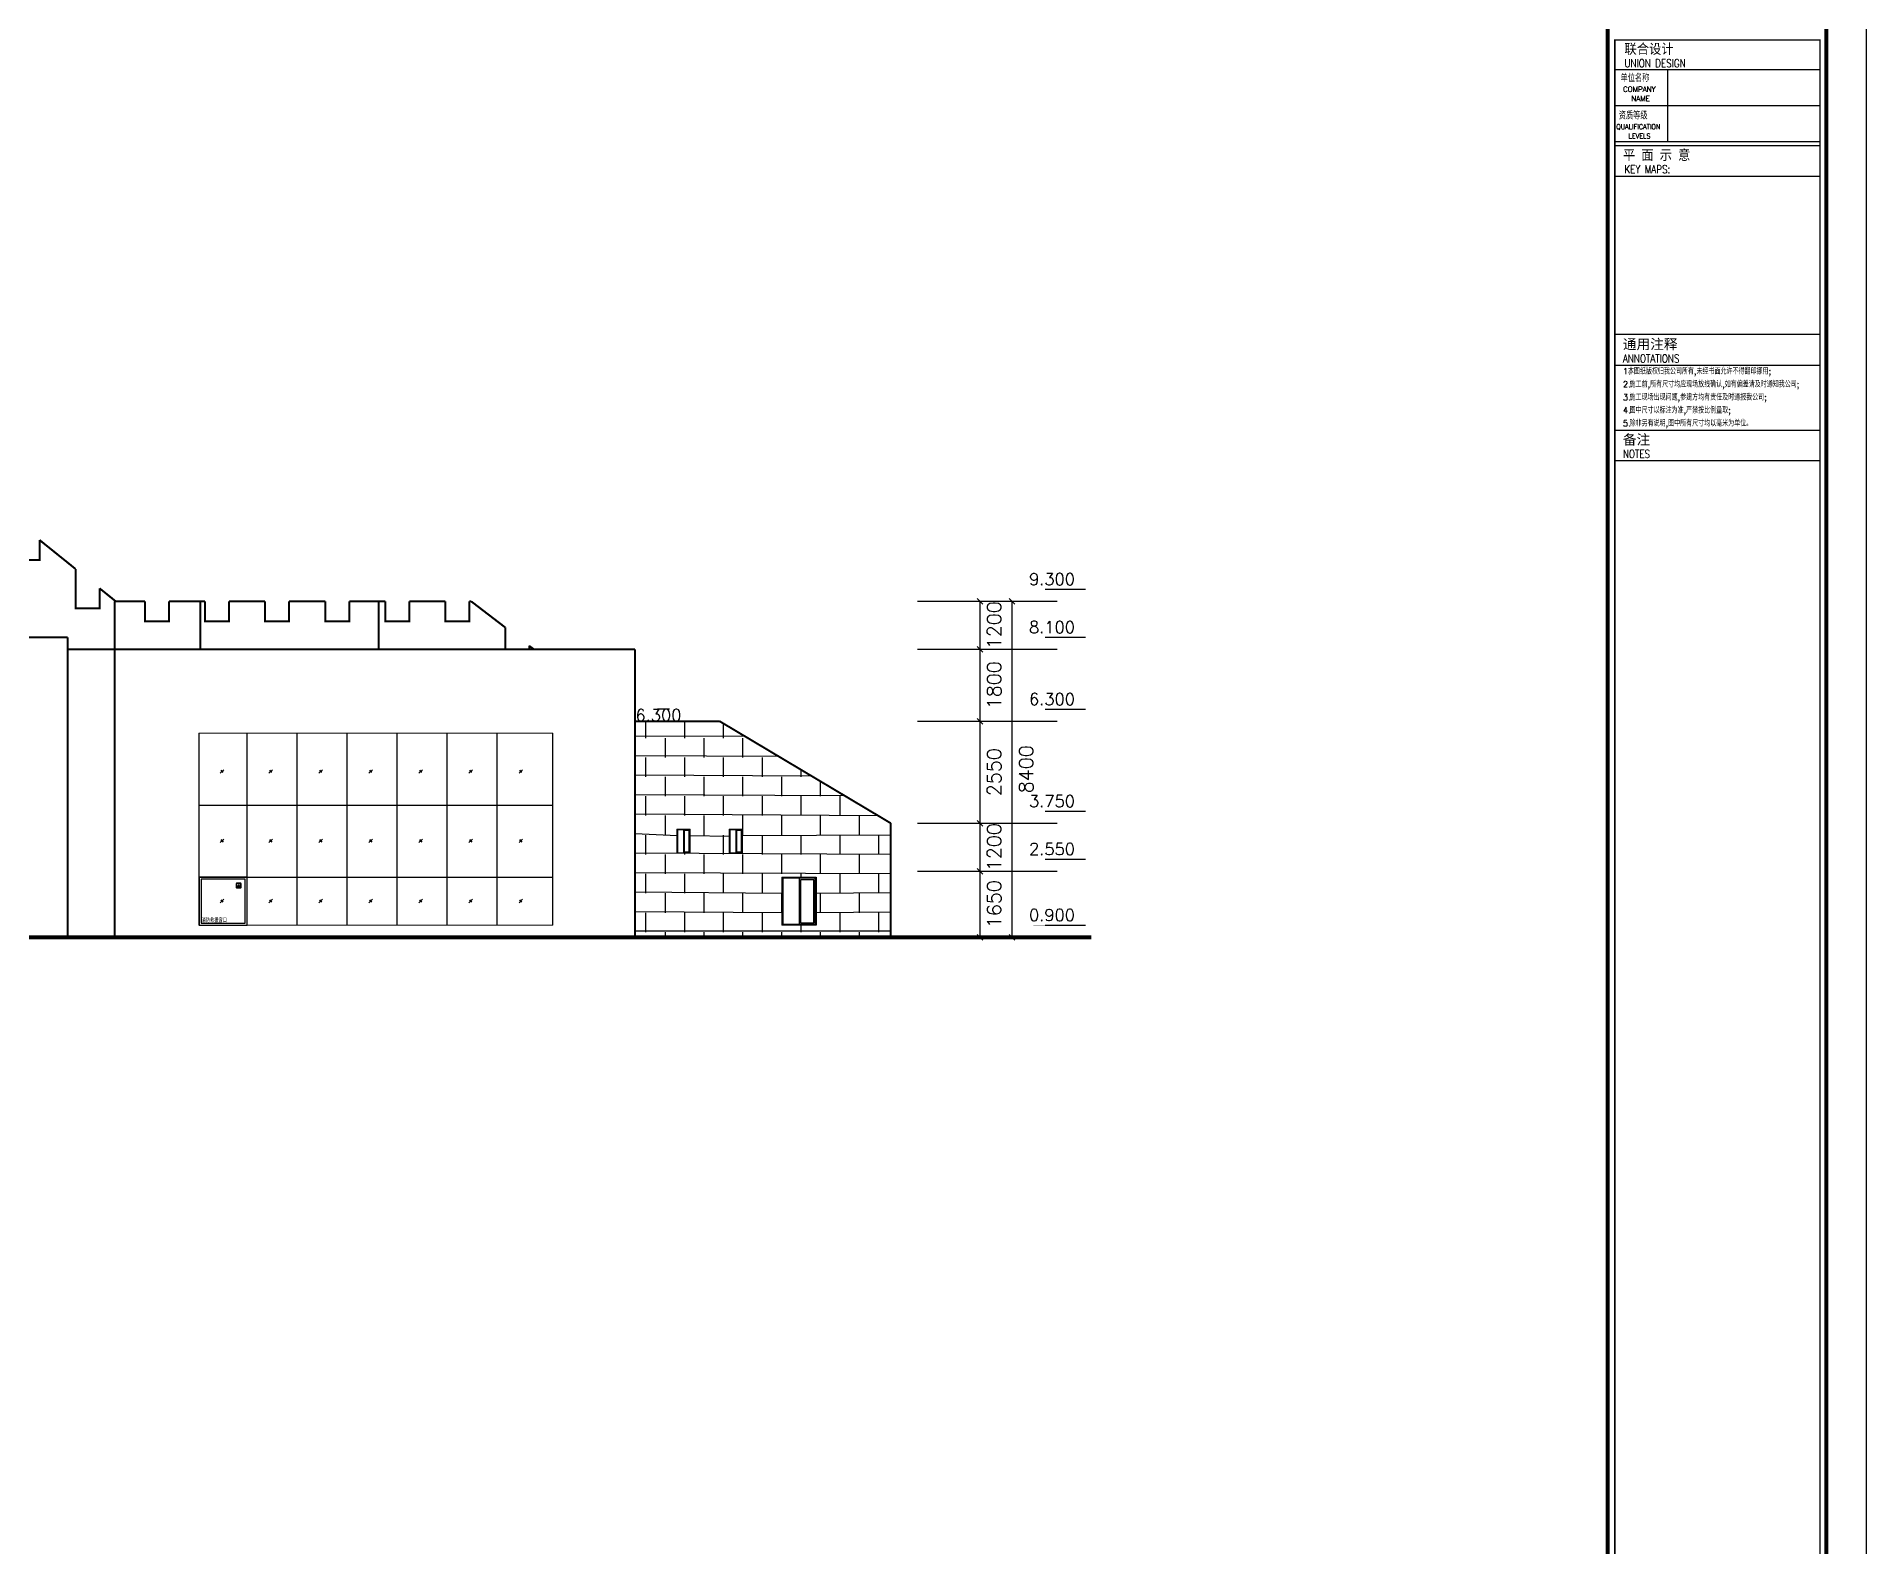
# Model space of a CAD drawing. Header units: inches. Extents: x 0 to 508000, y 0 to 738838.
# Drawn here: x 365361 to 411100, y 350454 to 388204 of the extents above; entities that cross this region are included whole.
import ezdxf
from ezdxf.enums import TextEntityAlignment as Align

# ---------------------------------------------------------------- set-up
doc = ezdxf.new("R2010")
doc.units = ezdxf.units.IN
doc.header["$LTSCALE"] = 1000
doc.header["$MEASUREMENT"] = 0
doc.layers.get('0').update_dxf_attribs({"true_color": 0xffffff})
for name, color, linetype, true_color in [('DIM_ELEV', 3, 'Continuous', 0x00ff00), ('E_WINDOW', 4, 'Continuous', 0x00ffff), ('PUB_DIM', 3, 'Continuous', 0x00ff00), ('TK', 7, 'Continuous', 0xffffff), ('ZG-图框层', 4, 'Continuous', 0x00ffff)]:
    doc.layers.add(name, color=color, linetype=linetype, true_color=true_color)
doc.styles.add('CCIAD-图框(标题项)', font='simhei.ttf', dxfattribs={"height": 0.2, "bigfont": 'gbcbig.shx'})
doc.styles.add('CCIAD-图框(版权说明)', font='SIMPLEX.shx', dxfattribs={"height": 0.2, "bigfont": 'gbcbig.shx'})
doc.styles.add('TXTSTY_ANONYMOUS', font='txt.shx', dxfattribs={"height": 0.2, "bigfont": 'gbcbig.shx'})
doc.styles.add('基本字体', font='simplex.shx', dxfattribs={"height": 0.2, "bigfont": 'gbcbig.shx'})

# ---------------------------------------------------------------- blocks, each defined once
blk = doc.blocks.new('DAnoyomous6539')
at = {"layer": 'DIM_ELEV', "lineweight": -3}
for p, q in [((390575.3440555334, 365986.2611203194), (391583.3440555334, 365986.2611203194)), ((387377.1323394775, 365686.2611203194), (390875.3440555334, 365686.2611203194))]:
    blk.add_line(p, q, dxfattribs=at)
at = {"layer": 'DIM_ELEV', "lineweight": -3, "const_width": 1}
blk.add_lwpolyline([(390275.3440555334, 365986.2611203194), (390875.3440555334, 365986.2611203194), (390575.3440555334, 365686.2611203194)], close=True, dxfattribs=at)
at = {"layer": 'DIM_ELEV', "color": 7, "true_color": 0xffffff, "style": 'TXTSTY_ANONYMOUS'}
blk.add_text('0.900', height=297.5, dxfattribs=at).set_placement((391316.5940555334, 366091.2611203194), align=Align.RIGHT)
blk = doc.blocks.new('DAnoyomous6651')
at = {"layer": 'PUB_DIM', "lineweight": -3}
for p, q in [((388874.8756575584, 374156.97179842), (389016.2970137596, 374015.5504422188)), ((388053.5139552355, 374086.2611203194), (389295.586335659, 374086.2611203194)), ((388945.586335659, 372886.2611203194), (388945.586335659, 374086.2611203194)), ((388053.5139552355, 372886.2611203194), (389295.586335659, 372886.2611203194)), ((388874.8756575584, 372956.97179842), (389016.2970137596, 372815.5504422188)), ((388945.586335659, 371086.2611203194), (388945.586335659, 372886.2611203194)), ((388053.5139552355, 371086.2611203194), (389295.586335659, 371086.2611203194)), ((388874.8756575584, 371156.97179842), (389016.2970137596, 371015.5504422188)), ((388945.586335659, 368536.7406932116), (388945.586335659, 371086.2611203194)), ((388053.5139552355, 368536.7406932116), (389295.586335659, 368536.7406932116)), ((388874.8756575584, 368607.4513713121), (389016.2970137596, 368466.030015111)), ((388945.586335659, 367336.2611203194), (388945.586335659, 368536.7406932116)), ((388053.5139552355, 367336.2611203194), (389295.586335659, 367336.2611203194)), ((388874.8756575584, 367406.97179842), (389016.2970137596, 367265.5504422188)), ((388945.586335659, 365686.2611203194), (388945.586335659, 367336.2611203194)), ((388053.5139552355, 365686.2611203194), (389295.586335659, 365686.2611203194)), ((388874.8756575584, 365756.97179842), (389016.2970137596, 365615.5504422188))]:
    blk.add_line(p, q, dxfattribs=at)
at = {"layer": 'PUB_DIM', "color": 7, "true_color": 0xffffff, "style": 'TXTSTY_ANONYMOUS'}
for s, p in [('1200', (389295.586335659, 373486.2611203194)), ('1800', (389295.586335659, 371986.2611203194)), ('2550', (389295.586335659, 369811.5009067059)), ('1200', (389295.586335659, 367936.5009067059)), ('1650', (389295.586335659, 366511.2611203194))]:
    blk.add_text(s, height=350, rotation=90.00000250447816, dxfattribs=at).set_placement(p, align=Align.MIDDLE_CENTER)
blk = doc.blocks.new('DAnoyomous6658')
at = {"layer": 'PUB_DIM', "lineweight": -3}
for p, q in [((389674.8756575584, 374156.97179842), (389816.2970137596, 374015.5504422188)), ((388853.5139552355, 374086.2611203194), (390095.586335659, 374086.2611203194)), ((389745.586335659, 365686.2611203194), (389745.586335659, 374086.2611203194)), ((388853.5139552355, 365686.2611203194), (390095.586335659, 365686.2611203194)), ((389674.8756575584, 365756.97179842), (389816.2970137596, 365615.5504422188))]:
    blk.add_line(p, q, dxfattribs=at)
at = {"layer": 'PUB_DIM', "color": 7, "true_color": 0xffffff, "style": 'TXTSTY_ANONYMOUS'}
blk.add_text('8400', height=350, rotation=90.00000250447816, dxfattribs=at).set_placement((390095.586335659, 369886.2611203194), align=Align.MIDDLE_CENTER)
blk = doc.blocks.new('DAnoyomous6663')
at = {"layer": 'DIM_ELEV', "lineweight": -3}
for p, q in [((387377.1323394775, 367336.2611203194), (390875.3440555334, 367336.2611203194)), ((390575.3440555334, 367636.2611203194), (391583.3440555334, 367636.2611203194))]:
    blk.add_line(p, q, dxfattribs=at)
at = {"layer": 'DIM_ELEV', "lineweight": -3, "const_width": 1}
blk.add_lwpolyline([(390275.3440555334, 367636.2611203194), (390875.3440555334, 367636.2611203194), (390575.3440555334, 367336.2611203194)], close=True, dxfattribs=at)
at = {"layer": 'DIM_ELEV', "color": 7, "true_color": 0xffffff, "style": 'TXTSTY_ANONYMOUS'}
blk.add_text('2.550', height=297.5, dxfattribs=at).set_placement((391316.5940555334, 367741.2611203194), align=Align.RIGHT)
blk = doc.blocks.new('DAnoyomous6668')
at = {"layer": 'DIM_ELEV', "lineweight": -3}
for p, q in [((390575.3440555334, 368836.2611203194), (391583.3440555334, 368836.2611203194)), ((387377.1323394775, 368536.2611203194), (390875.3440555334, 368536.2611203194))]:
    blk.add_line(p, q, dxfattribs=at)
at = {"layer": 'DIM_ELEV', "lineweight": -3, "const_width": 1}
blk.add_lwpolyline([(390275.3440555334, 368836.2611203194), (390875.3440555334, 368836.2611203194), (390575.3440555334, 368536.2611203194)], close=True, dxfattribs=at)
at = {"layer": 'DIM_ELEV', "color": 7, "true_color": 0xffffff, "style": 'TXTSTY_ANONYMOUS'}
blk.add_text('3.750', height=297.5, dxfattribs=at).set_placement((391316.5940555334, 368941.2611203194), align=Align.RIGHT)
blk = doc.blocks.new('DAnoyomous6673')
at = {"layer": 'DIM_ELEV', "lineweight": -3}
for p, q in [((387377.1323394775, 371086.2611203194), (390875.3440555334, 371086.2611203194)), ((390575.3440555334, 371386.2611203194), (391583.3440555334, 371386.2611203194))]:
    blk.add_line(p, q, dxfattribs=at)
at = {"layer": 'DIM_ELEV', "lineweight": -3, "const_width": 1}
blk.add_lwpolyline([(390275.3440555334, 371386.2611203194), (390875.3440555334, 371386.2611203194), (390575.3440555334, 371086.2611203194)], close=True, dxfattribs=at)
at = {"layer": 'DIM_ELEV', "color": 7, "true_color": 0xffffff, "style": 'TXTSTY_ANONYMOUS'}
blk.add_text('6.300', height=297.5, dxfattribs=at).set_placement((391316.5940555334, 371491.2611203194), align=Align.RIGHT)
blk = doc.blocks.new('DAnoyomous6678')
at = {"layer": 'DIM_ELEV', "lineweight": -3}
for p, q in [((387377.1323394775, 372886.2611200809), (390875.3440555334, 372886.2611200809)), ((390575.3440555334, 373186.2611200809), (391583.3440555334, 373186.2611200809))]:
    blk.add_line(p, q, dxfattribs=at)
at = {"layer": 'DIM_ELEV', "lineweight": -3, "const_width": 1}
blk.add_lwpolyline([(390275.3440555334, 373186.2611200809), (390875.3440555334, 373186.2611200809), (390575.3440555334, 372886.2611200809)], close=True, dxfattribs=at)
at = {"layer": 'DIM_ELEV', "color": 7, "true_color": 0xffffff, "style": 'TXTSTY_ANONYMOUS'}
blk.add_text('8.100', height=297.5, dxfattribs=at).set_placement((391316.5940555334, 373291.2611200809), align=Align.RIGHT)
blk = doc.blocks.new('DAnoyomous6683')
at = {"layer": 'DIM_ELEV', "lineweight": -3}
for p, q in [((390575.3440555334, 374386.2611203194), (391583.3440555334, 374386.2611203194)), ((387377.1323394775, 374086.2611203194), (390875.3440555334, 374086.2611203194))]:
    blk.add_line(p, q, dxfattribs=at)
at = {"layer": 'DIM_ELEV', "lineweight": -3, "const_width": 1}
blk.add_lwpolyline([(390275.3440555334, 374386.2611203194), (390875.3440555334, 374386.2611203194), (390575.3440555334, 374086.2611203194)], close=True, dxfattribs=at)
at = {"layer": 'DIM_ELEV', "color": 7, "true_color": 0xffffff, "style": 'TXTSTY_ANONYMOUS'}
blk.add_text('9.300', height=297.5, dxfattribs=at).set_placement((391316.5940555334, 374491.2611203194), align=Align.RIGHT)
blk = doc.blocks.new('DAnoyomous6751')
at = {"layer": 'DIM_ELEV', "lineweight": -3}
blk.add_line((381179.2809672356, 371386.2611203194), (380879.2809672356, 371386.2611203194), dxfattribs=at)
at = {"layer": 'DIM_ELEV', "lineweight": -3, "const_width": 1}
blk.add_lwpolyline([(380879.2809672356, 371386.2611203194), (381479.2809672356, 371386.2611203194), (381179.2809672356, 371086.2611203194)], close=True, dxfattribs=at)
at = {"layer": 'DIM_ELEV', "color": 7, "true_color": 0xffffff, "style": 'TXTSTY_ANONYMOUS'}
blk.add_text('6.300', height=297.5, dxfattribs=at).set_placement((381479.2809672356, 371086.2611203194), align=Align.RIGHT)
blk = doc.blocks.new('bvhgfjhkjtu')
at = {"true_color": 0xff00bf}
blk.add_hatch(color=220, dxfattribs=at).paths.add_polyline_path([(1276703, 705500), (1276670, 705442.8423233504), (1276736, 705442.8423233505)], flags=0)
at = {"color": 220, "lineweight": -3, "true_color": 0xff00bf}
for points in [[(1275713, 704481), (1276913, 704481), (1276913, 705681), (1275713, 705681)], [(1275763, 704531), (1276863, 704531), (1276863, 705631), (1275763, 705631)], [(1276703, 705500), (1276670, 705442.8423233504), (1276736, 705442.8423233505)]]:
    blk.add_lwpolyline(points, close=True, dxfattribs=at)
for points in [[(1276658, 705411), (1276748, 705411, 0.4142135623764868), (1276763, 705426), (1276763, 705516, 0.4142135623764868), (1276748, 705531), (1276658, 705531, 0.4142135623764868), (1276643, 705516), (1276643, 705426, 0.4142135623764868)], [(1276658, 705416), (1276748, 705416, 0.4142135623842478), (1276758, 705426), (1276758, 705516, 0.4142135623842478), (1276748, 705526), (1276658, 705526, 0.4142135623842478), (1276648, 705516), (1276648, 705426, 0.4142135623842478)]]:
    blk.add_lwpolyline(points, format="xyb", close=True, dxfattribs=at)
at = {"color": 220, "true_color": 0xff00bf, "style": 'TXTSTY_ANONYMOUS'}
blk.add_text('消防救援窗口', height=106.25, dxfattribs=at).set_placement((1275774, 704549.5))
blk = doc.blocks.new('$EWDLib$00000592')
at = {"lineweight": -3, "ltscale": 100}
for p, q in [((30, 1470), (30, 30)), ((1170, 1470), (30, 1470)), ((600, 1470), (600, 30)), ((647.5, 1422), (647.5, 78.00000000000182)), ((1122.5, 1422), (647.5, 1422)), ((1122.5, 78.00000000000176), (1122.5, 1422)), ((1170, 30), (1170, 1470)), ((30, 30), (1170, 30)), ((647.5, 78.00000000000176), (1122.5, 78.00000000000176))]:
    blk.add_line(p, q, dxfattribs=at)
at = {"lineweight": -3}
blk.add_lwpolyline([(0, 1500), (1200, 1500), (1200, 0), (0, 0)], close=True, dxfattribs=at)
blk = doc.blocks.new('DAnoyomous25986')
at = {"layer": 'TK', "style": '基本字体'}
blk.add_text('资质等级', height=180, dxfattribs=at).set_placement((404909.4648766518, 386135.5395957232))
at = {"layer": 'TK', "style": '基本字体', "width": 0.8500000238418579}
for s, p in [('QUALIFICATION', (404847.6814194918, 385885.5435956717)), ('LEVELS', (405152.8625051975, 385652.2155957222))]:
    blk.add_text(s, height=129.9960021972656, dxfattribs=at).set_placement(p)
blk = doc.blocks.new('DAnoyomous25993')
at = {"layer": 'TK', "style": '基本字体'}
for s, height, p in [('单位名称', 180, (404954.1551898718, 387072.771096468)), ('COMPANY', 129.9996032714844, (405017.7013612986, 386822.7714964151)), ('NAME', 129.9996032714844, (405225.0816755295, 386589.4386963844))]:
    blk.add_text(s, height=height, dxfattribs=at).set_placement(p)

msp = doc.modelspace()

# ---------------------------------------------------------------- hatches: boundary and pattern name
at = {"true_color": 0x7f00ff}
h = msp.add_hatch(dxfattribs=at)
h.set_pattern_fill('AR-B816', color=190, scale=10160, angle=90, style=0)
h.set_pattern_definition([(0, (-815125660.5280046, -579370280.200466), (0, 485.2416000000001), []), (90, (-815125660.5280046, -579370280.200466), (-485.2416000000001, 485.2416000000001), [485.2416000000001, -485.2416000000001])])
h.paths.add_polyline_path([(380319.455406785, 365686.2611203194), (386711.307592988, 365686.2611203194), (386711.307592988, 368536.2611203194), (382433.3115668297, 371086.2611203194), (380319.455406785, 371086.2611203194)], flags=0)
h.paths.add_polyline_path([(381372.6513950825, 367786.2611203194), (381690.8494466543, 367786.2611203194), (381690.8494466543, 368386.2611203194), (381372.6513950825, 368386.2611203194)], flags=0)
h.paths.add_polyline_path([(382680.7989401817, 367786.2611203194), (382998.9969917536, 367786.2611203194), (382998.9969917536, 368386.2611203194), (382680.7989401817, 368386.2611203194)], flags=0)
h.paths.add_polyline_path([(383996.9014354944, 365986.2611203194), (384845.4295729399, 365986.2611203194), (384845.4295729399, 367186.2611203194), (383996.9014354944, 367186.2611203194)], flags=0)

# ---------------------------------------------------------------- linework, layer by layer
at = {"color": 4, "lineweight": -3, "true_color": 0x00ffff}
for p, q in [((369422.5467928648, 365986.2611203194), (369422.5467928648, 370786.3203781843)), ((370622.5467928648, 365986.2611203194), (370622.5467928648, 370786.3203781843)), ((371872.5467928648, 365986.2611203194), (371872.5467928648, 370786.3203781843)), ((373122.5467928648, 365986.2611203194), (373122.5467928648, 370786.3203781843)), ((374372.5467928648, 365986.2611203194), (374372.5467928648, 370786.3203781843)), ((375622.5467928648, 365986.2611203194), (375622.5467928648, 370786.3203781843)), ((376872.5467928648, 365986.2611203194), (376872.5467928648, 370786.3203781843)), ((378261.3815573454, 365986.2611203194), (378261.3815573454, 370786.3203781843)), ((370037.8299431801, 369874.5280883312), (369953.5186188221, 369790.2167640924)), ((369992.1387469769, 369864.1922312975), (369963.854475975, 369835.907959938)), ((370027.4940860271, 369828.8368922472), (369999.2098150253, 369800.5526211262)), ((371254.0143357515, 369874.5280883312), (371169.7030113935, 369790.2167640924)), ((371208.3231395483, 369864.1922312975), (371180.0388685465, 369835.907959938)), ((371243.6784785986, 369828.8368922472), (371215.3942075968, 369800.5526211262)), ((372504.0143356323, 369874.5280883312), (372419.7030112743, 369790.2167640924)), ((372458.3231394291, 369864.1922312975), (372430.0388684273, 369835.907959938)), ((372493.6784784794, 369828.8368922472), (372465.3942074776, 369800.5526211262)), ((373754.0143356323, 369874.5280883312), (373669.7030112743, 369790.2167640924)), ((373708.3231394291, 369864.1922312975), (373680.0388684273, 369835.907959938)), ((373743.6784784794, 369828.8368922472), (373715.3942074776, 369800.5526211262)), ((375004.0143357515, 369874.5280883312), (374919.7030113935, 369790.2167640924)), ((374958.3231395483, 369864.1922312975), (374930.0388685465, 369835.907959938)), ((374993.6784785986, 369828.8368922472), (374965.3942075968, 369800.5526211262)), ((376254.0143356323, 369874.5280883312), (376169.7030112743, 369790.2167640924)), ((376208.3231394291, 369864.1922312975), (376180.0388684273, 369835.907959938)), ((376243.6784784794, 369828.8368922472), (376215.3942074776, 369800.5526211262)), ((377504.0143356323, 369874.5280883312), (377419.7030112743, 369790.2167640924)), ((377458.3231394291, 369864.1922312975), (377430.0388684273, 369835.907959938)), ((377493.6784784794, 369828.8368922472), (377465.3942074776, 369800.5526211262)), ((369422.5467928648, 368986.2611203194), (378261.3815573454, 368986.2611203194)), ((370037.8299431801, 368140.0271998644), (369953.5186188221, 368055.7158756256)), ((369992.1387469769, 368129.6913428307), (369963.854475975, 368101.4070714712)), ((370027.4940860271, 368094.3360037804), (369999.2098150253, 368066.0517326593)), ((371254.0143357515, 368140.0271998644), (371169.7030113935, 368055.7158756256)), ((371208.3231395483, 368129.6913428307), (371180.0388685465, 368101.4070714712)), ((371243.6784785986, 368094.3360037804), (371215.3942075968, 368066.0517326593)), ((372504.0143356323, 368140.0271998644), (372419.7030112743, 368055.7158756256)), ((372458.3231394291, 368129.6913428307), (372430.0388684273, 368101.4070714712)), ((372493.6784784794, 368094.3360037804), (372465.3942074776, 368066.0517326593)), ((373754.0143356323, 368140.0271998644), (373669.7030112743, 368055.7158756256)), ((373708.3231394291, 368129.6913428307), (373680.0388684273, 368101.4070714712)), ((373743.6784784794, 368094.3360037804), (373715.3942074776, 368066.0517326593)), ((375004.0143357515, 368140.0271998644), (374919.7030113935, 368055.7158756256)), ((374958.3231395483, 368129.6913428307), (374930.0388685465, 368101.4070714712)), ((374993.6784785986, 368094.3360037804), (374965.3942075968, 368066.0517326593)), ((376254.0143356323, 368140.0271998644), (376169.7030112743, 368055.7158756256)), ((376208.3231394291, 368129.6913428307), (376180.0388684273, 368101.4070714712)), ((376243.6784784794, 368094.3360037804), (376215.3942074776, 368066.0517326593)), ((377504.0143356323, 368140.0271998644), (377419.7030112743, 368055.7158756256)), ((377458.3231394291, 368129.6913428307), (377430.0388684273, 368101.4070714712)), ((377493.6784784794, 368094.3360037804), (377465.3942074776, 368066.0517326593)), ((369422.5467928648, 367186.2611203194), (378261.3815573454, 367186.2611203194)), ((370037.8299431801, 366633.4164794683), (369953.5186188221, 366549.1051552296)), ((369992.1387469769, 366623.0806224346), (369963.854475975, 366594.7963510752)), ((370027.4940860271, 366587.7252833843), (369999.2098150253, 366559.4410122633)), ((371254.0143357515, 366633.4164794683), (371169.7030113935, 366549.1051552296)), ((371208.3231395483, 366623.0806224346), (371180.0388685465, 366594.7963510752)), ((371243.6784785986, 366587.7252833843), (371215.3942075968, 366559.4410122633)), ((372504.0143356323, 366633.4164794683), (372419.7030112743, 366549.1051552296)), ((372458.3231394291, 366623.0806224346), (372430.0388684273, 366594.7963510752)), ((372493.6784784794, 366587.7252833843), (372465.3942074776, 366559.4410122633)), ((373754.0143356323, 366633.4164794683), (373669.7030112743, 366549.1051552296)), ((373708.3231394291, 366623.0806224346), (373680.0388684273, 366594.7963510752)), ((373743.6784784794, 366587.7252833843), (373715.3942074776, 366559.4410122633)), ((375004.0143357515, 366633.4164794683), (374919.7030113935, 366549.1051552296)), ((374958.3231395483, 366623.0806224346), (374930.0388685465, 366594.7963510752)), ((374993.6784785986, 366587.7252833843), (374965.3942075968, 366559.4410122633)), ((376254.0143356323, 366633.4164794683), (376169.7030112743, 366549.1051552296)), ((376208.3231394291, 366623.0806224346), (376180.0388684273, 366594.7963510752)), ((376243.6784784794, 366587.7252833843), (376215.3942074776, 366559.4410122633)), ((377504.0143356323, 366633.4164794683), (377419.7030112743, 366549.1051552296)), ((377458.3231394291, 366623.0806224346), (377430.0388684273, 366594.7963510752)), ((377493.6784784794, 366587.7252833843), (377465.3942074776, 366559.4410122633))]:
    msp.add_line(p, q, dxfattribs=at)
at = {"lineweight": -3}
for points, const_width in [([(365436.5817881823, 375616.0562201738), (365436.5817881823, 375116.0562201738), (364836.5817881823, 375116.0562201738), (364836.5817881823, 376099.1494096518)], 50), ([(366336.5817881823, 374891.4164360762), (365436.5817881823, 375616.0562201738)], 50), ([(366936.5817881823, 374408.3232465982), (366936.5817881823, 373908.3232465982), (366336.5817881823, 373908.3232465982), (366336.5817881823, 374891.4164360762)], 50), ([(367336.5817881823, 374086.2611203194), (366936.5817881823, 374408.3232465982)], 50), ([(368074.4497542381, 374086.2611203194), (367299.3541129827, 374086.2611203194)], 50), ([(367309.3831317425, 374086.2611203194), (367309.3831317425, 365686.2611203194)], 50), ([(368674.4497542381, 374086.2611203194), (368674.4497542381, 373586.2611203194), (368074.4497542381, 373586.2611203194), (368074.4497542381, 374086.2611203194)], 50), ([(369574.4497542381, 374086.2611203194), (368674.4497542381, 374086.2611203194)], 50), ([(369457.9021320343, 374086.2611203194), (369457.9021320343, 372886.2611203194)], 50), ([(370174.4497542381, 374086.2611203194), (370174.4497542381, 373586.2611203194), (369574.4497542381, 373586.2611203194), (369574.4497542381, 374086.2611203194)], 50), ([(371074.4497542381, 374086.2611203194), (370174.4497542381, 374086.2611203194)], 50), ([(371674.4497542381, 374086.2611203194), (371674.4497542381, 373586.2611203194), (371074.4497542381, 373586.2611203194), (371074.4497542381, 374086.2611203194)], 50), ([(372574.4497542381, 374086.2611203194), (371674.4497542381, 374086.2611203194)], 50), ([(373174.4497542381, 374086.2611203194), (373174.4497542381, 373586.2611203194), (372574.4497542381, 373586.2611203194), (372574.4497542381, 374086.2611203194)], 50), ([(374074.4497542381, 374086.2611203194), (373174.4497542381, 374086.2611203194)], 50), ([(373912.6748536825, 374086.2611203194), (373912.6748536825, 372886.2611203194)], 50), ([(374674.4497542381, 374086.2611203194), (374674.4497542381, 373586.2611203194), (374074.4497542381, 373586.2611203194), (374074.4497542381, 374086.2611203194)], 50), ([(375574.4497542381, 374086.2611203194), (374674.4497542381, 374086.2611203194)], 50), ([(376174.4497542381, 374086.2611203194), (376174.4497542381, 373586.2611203194), (375574.4497542381, 373586.2611203194), (375574.4497542381, 374086.2611203194)], 50), ([(376219.9305161238, 374086.2611203194), (376174.4497542381, 374086.2611203194)], 50), ([(376219.9305161238, 374086.2611203194), (377074.4497542381, 373431.6717433929)], 50), ([(377074.4497542381, 372886.2611203194), (377074.4497542381, 373431.6717433929)], 50), ([(366134.5002605915, 373186.2611203194), (356447.137358427, 373186.2611203194)], 50), ([(366134.5002605915, 373186.2611203194), (366134.5002605915, 365686.2611203194)], 50), ([(366134.5002605915, 372886.2611203194), (380319.455406785, 372886.2611203194)], 50), ([(377674.4497542381, 372972.0523357391), (377786.444000721, 372886.2611203194)], 50), ([(377674.4497542381, 372972.0523357391), (377674.4497542381, 372886.2611203194)], 50), ([(380319.455406785, 372886.2611203194), (380319.455406785, 365686.2611203194)], 50), ([(382433.3115668297, 371086.2611203194), (380319.455406785, 371086.2611203194)], 50), ([(382433.3115668297, 371086.2611203194), (386711.307592988, 368536.2611203194)], 50), ([(386711.307592988, 368536.2611203194), (386711.307592988, 365686.2611203194)], 50), ([(391725.1742238998, 365686.2611203194), (290066.6726019382, 365686.2611203194)], 100)]:
    msp.add_lwpolyline(points, dxfattribs=dict(at, const_width=const_width))
msp.add_lwpolyline([(380319.455406785, 365686.2611203194), (380319.455406785, 371086.2611203194), (382433.3115668297, 371086.2611203194), (386711.307592988, 368536.2611203194), (386711.307592988, 365686.2611203194)], close=True, dxfattribs=at)
at = {"color": 190, "lineweight": -3, "true_color": 0x7f00ff, "const_width": 20}
for points in [[(369422.5467928648, 365986.2611203194), (378261.3815573454, 365986.2611203194), (378261.3815573454, 370786.3203781843), (369422.5467928648, 370786.3203781843)], [(381372.6513950825, 367786.2611203194), (381690.8494466543, 367786.2611203194), (381690.8494466543, 368386.2611203194), (381372.6513950825, 368386.2611203194)], [(382680.7989401817, 367786.2611203194), (382998.9969917536, 367786.2611203194), (382998.9969917536, 368386.2611203194), (382680.7989401817, 368386.2611203194)], [(383996.9014354944, 365986.2611203194), (384845.4295729399, 365986.2611203194), (384845.4295729399, 367186.2611203194), (383996.9014354944, 367186.2611203194)]]:
    msp.add_lwpolyline(points, close=True, dxfattribs=at)
at = {"layer": 'TK', "lineweight": -3}
for p, q in [((409938.6993205547, 387371.4547317028), (404811.7348722219, 387371.4547317028)), ((406129.2290406227, 387371.4547317028), (406129.2290406227, 385571.4547317028)), ((409938.6993205547, 386471.4547317028), (404811.7348722219, 386471.4547317028)), ((409938.6993205547, 385571.4547317028), (404811.7348722219, 385571.4547317028)), ((409938.6993205547, 380751.5368844271), (404811.7348722219, 380751.5368844271))]:
    msp.add_line(p, q, dxfattribs=at)
at = {"layer": 'TK', "lineweight": -3, "const_width": 100}
msp.add_lwpolyline([(404628.558390975, 313484.0907632113), (404628.558390975, 395538.4308348894)], dxfattribs=at)
at = {"layer": 'TK', "lineweight": -3}
for points in [[(404628.558390975, 313484.0907632113), (410099.9999842644, 313484.0907632113), (410099.9999842644, 395538.4308334589)], [(404811.7348722219, 388122.2657370567), (409938.6993205547, 388122.2657370567)], [(404811.7348722219, 385478.8258545399), (409938.6993205547, 385478.8258545399)], [(404811.7348722219, 384714.5597088337), (409938.6993205547, 384714.5597088337)], [(404811.7348722219, 379987.2707387209), (409938.6993205547, 379987.2707387209)], [(404811.7348722219, 378365.9808707237), (409938.6993205547, 378365.9808707237)], [(404811.7348722219, 377601.7147250175), (409938.6993205547, 377601.7147250175)]]:
    msp.add_lwpolyline(points, dxfattribs=at)
at = {"layer": 'TK', "lineweight": -3, "const_width": 34.68929672241211}
msp.add_lwpolyline([(404811.7348722219, 388122.2657370567), (409938.6993205547, 388122.2657370567), (409938.6993205547, 331432.3093320131), (404811.7348722219, 331432.3093320131)], close=True, dxfattribs=at)
at = {"layer": 'ZG-图框层', "lineweight": -3}
msp.add_lwpolyline([(277300.0000128746, 396538.4308348894), (277300.0000128746, 312438.4308348894), (411100.0000128746, 312438.4308348894), (411100.0000128746, 396538.4308348894)], close=True, dxfattribs=at)
at = {"layer": 'ZG-图框层', "lineweight": -3, "const_width": 100}
msp.add_lwpolyline([(279799.9999444485, 313484.0907632113), (279799.9999444485, 395538.4308348894), (410099.9999843836, 395538.4308348894), (410099.9999843836, 313484.0907632113)], close=True, dxfattribs=at)

# ---------------------------------------------------------------- block references
msp.add_blockref('bvhgfjhkjtu', (-906290.4532071352, -338494.7388796806))
at = {"layer": 'DIM_ELEV'}
for name in ['DAnoyomous6683', 'DAnoyomous6678', 'DAnoyomous6673', 'DAnoyomous6751', 'DAnoyomous6668', 'DAnoyomous6663', 'DAnoyomous6539']:
    msp.add_blockref(name, (0, 0), dxfattribs=at)
at = {"layer": 'E_WINDOW'}
for p, xscale, yscale in [((381372.6513949633, 367786.2611203194), 0.2651650429765383, 0.4), ((382680.7989400625, 367786.2611203194), 0.2651650429765383, 0.4), ((383996.9014356136, 365986.2611203194), 0.7071067814032237, 0.8)]:
    msp.add_blockref('$EWDLib$00000592', p, dxfattribs=dict(at, xscale=xscale, yscale=yscale))
at = {"layer": 'PUB_DIM'}
for name in ['DAnoyomous6651', 'DAnoyomous6658']:
    msp.add_blockref(name, (0, 0), dxfattribs=at)
at = {"layer": 'TK'}
for name in ['DAnoyomous25993', 'DAnoyomous25986']:
    msp.add_blockref(name, (0, 0), dxfattribs=at)

# ---------------------------------------------------------------- texts
for s, height, style, width, p in [('联合设计', 250, 'CCIAD-图框(标题项)', 0.8999999761581421, (405053.4219366312, 387773.0661941767)), ('UNION DESIGN', 200, 'CCIAD-图框(版权说明)', 0.800000011920929, (405053.4219366312, 387438.5367375612)), ('平 面 示 意', 250, 'CCIAD-图框(标题项)', 0.8999999761581421, (405013.4219274521, 385121.0661818981)), ('KEY MAPS:', 200, 'CCIAD-图框(版权说明)', 0.800000011920929, (405051.996262908, 384786.8001084328)), ('ANNOTATIONS', 200, 'CCIAD-图框(版权说明)', 0.800000011920929, (405013.4219274521, 380054.3527445793)), ('NOTES', 200, 'CCIAD-图框(版权说明)', 0.800000011920929, (405013.4219274521, 377668.796730876))]:
    msp.add_text(s, height=height, dxfattribs=dict(at, style=style, width=width)).set_placement(p)
for s, height, style, p in [('通用注释', 250, 'CCIAD-图框(标题项)', (405013.4219274521, 380388.882201314)), ('1.', 150, 'CCIAD-图框(版权说明)', (405013.4219274521, 379760.3667519093)), ('本图纸版权归我公司所有,未经书面允许不得翻印挪用;', 150, 'CCIAD-图框(版权说明)', (405139.088594079, 379760.3667519093)), ('2.', 150, 'CCIAD-图框(版权说明)', (405013.4219274521, 379435.3721752167)), ('3.', 150, 'CCIAD-图框(版权说明)', (405013.4219274521, 379110.3663747311)), ('施工前,所有尺寸均应现场放线确认,如有偏差请及时通知我公司;', 150, 'CCIAD-图框(版权说明)', (405180.2492290735, 379435.3721752167)), ('施工现场出现问题,参建方均有责任及时通报我公司;', 150, 'CCIAD-图框(版权说明)', (405180.2518810034, 379110.3663747311)), ('4.', 150, 'CCIAD-图框(版权说明)', (405013.4219274521, 378785.366677165)), ('图中尺寸以标注为准,严禁按比例量取;', 150, 'CCIAD-图框(版权说明)', (405180.2564579248, 378785.366677165)), ('备注', 250, 'CCIAD-图框(标题项)', (405013.4219274521, 378003.3261874914)), ('5.', 150, 'CCIAD-图框(版权说明)', (405013.4219274521, 378460.3697683811)), ('除非另有说明,图中所有尺寸均以毫米为单位。', 150, 'CCIAD-图框(版权说明)', (405180.2504261732, 378460.3697683811))]:
    msp.add_text(s, height=height, dxfattribs=dict(at, style=style)).set_placement(p)

doc.saveas('drawing.dxf')
